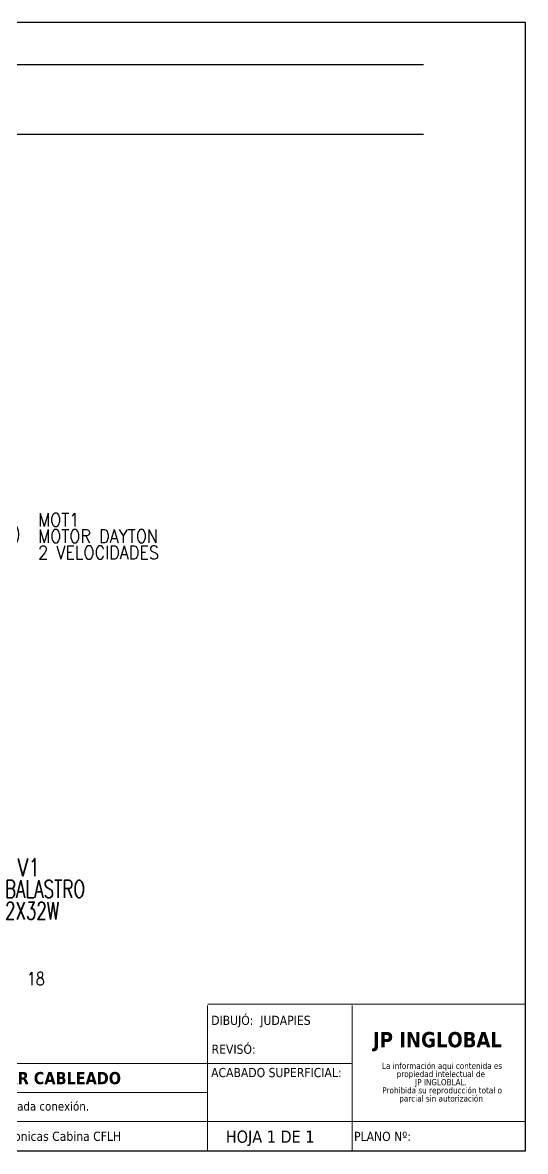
# Model space of a CAD drawing. Header units: millimetres. Extents: x 123.5 to 144.3, y 105.4 to 121.6.
# Drawn here: x 137.03 to 144.26, y 105.39 to 121.59 of the extents above; entities that cross this region are included whole.
import ezdxf
from ezdxf.enums import TextEntityAlignment as Align

# ---------------------------------------------------------------- set-up
doc = ezdxf.new("R2010")
doc.units = ezdxf.units.MM
doc.linetypes.add('CENTERX2', pattern=[20.32, 12.7, -2.54, 2.54, -2.54])
for name, color, linetype in [('BLK_12AWG', 7, 'Continuous'), ('CONTORNO', 179, 'Continuous'), ('DESC', 250, 'Continuous'), ('SYMS', 7, 'Continuous'), ('TAGS', 250, 'Continuous'), ('TERMS', 250, 'Continuous')]:
    doc.layers.add(name, color=color, linetype=linetype)
doc.layers.add('WIRENO', color=7, linetype='Continuous', true_color=0x000000)
doc.styles.add('SLDTEXTSTYLE0', font='tahoma.ttf')
doc.styles.add('SLDTEXTSTYLE1', font='')
doc.styles.add('WD', font='romans.shx')
doc.styles.get('SLDTEXTSTYLE1').set_extended_font_data('Tahoma', bold=True)

# ---------------------------------------------------------------- blocks, each defined once
blk = doc.blocks.new('SW_NOTE_2')
at = {"layer": 'CONTORNO', "color": 0, "char_height": 1.0583, "attachment_point": 2, "style": 'SLDTEXTSTYLE0'}
for s, insert in [('La información aqui contenida es ', (10.29, 1.34)), ('propiedad intelectual de', (10.08, -0.07)), ('JP INGLOBLAL.', (10.1, -1.48)), ('Prohibida su reproducción total o ', (10.3, -2.89)), ('parcial sin autorización', (10.12, -4.3))]:
    blk.add_mtext(s, dxfattribs=dict(at, insert=insert))
blk = doc.blocks.new('VDV1TFL')
for p, q in [((-0.3438, 0.3438), (-0.3438, -0.3438)), ((0.0938, 0.3438), (-0.3438, 0.3438)), ((0.0938, -0.3438), (0.0938, 0.3438)), ((-0.3438, -0.3438), (0.0938, -0.3438))]:
    blk.add_line(p, q)
for centre in [(-0.25, 0.25), (0, 0.25), (-0.25, -0.25), (0, -0.25)]:
    blk.add_circle(centre, 0.0625)
at = {"style": 'WD', "width": 0.7}
for tag, p in [('INST', (-0.1195, 0.5446)), ('LOC', (-0.1195, 0.375)), ('RATING2', (-0.125, -0.1562))]:
    blk.add_attdef(tag, text='', height=0.125, dxfattribs=at).set_placement(p, align=Align.CENTER)
at = {"style": 'WD', "flags": 1}
for tag, p in [('X2TERM04', (-0.25, 0.3125)), ('X2TERM02', (0, 0.3125)), ('X4TERM04', (-0.3125, 0.25)), ('X1TERM02', (0.0625, 0.25)), ('X4TERM03', (-0.3125, -0.25)), ('X1TERM01', (0.0625, -0.25)), ('X8TERM03', (-0.25, -0.3125)), ('X8TERM01', (0, -0.3125))]:
    blk.add_attdef(tag, p, '', height=0.0125, dxfattribs=at)
at = {"linetype": 'Continuous', "style": 'WD', "width": 0.8, "flags": 8}
for tag, p in [('TERM04', (-0.25, 0.25)), ('TERM02', (0, 0.25)), ('TERM03', (-0.25, -0.25)), ('TERM01', (0, -0.25))]:
    blk.add_attdef(tag, text='', height=0.0625, dxfattribs=at).set_placement(p, align=Align.MIDDLE)
at = {"style": 'WD'}
for tag, p, width in [('TAG1', (0.1719, 0.0774), 0.8), ('DESC1', (0.1719, -0.0789), 0.7), ('DESC2', (0.1719, -0.2351), 0.7), ('XREF', (0.1719, -0.3914), 0.7)]:
    blk.add_attdef(tag, p, '', height=0.125, dxfattribs=dict(at, width=width))
at = {"style": 'WD', "width": 0.7}
blk.add_attdef('RATING1', text='', height=0.125, dxfattribs=at).set_placement((-0.125, 0.0625), align=Align.MIDDLE)
at = {"style": 'WD', "flags": 9}
blk.add_attdef('FAMILY', text='', height=0.01, dxfattribs=at).set_placement((-0.1303, -0.0802), align=Align.CENTER)
at = {"linetype": 'Continuous', "style": 'WD', "flags": 9}
blk.add_attdef('ASSYCODE', text='', height=0.01, dxfattribs=at).set_placement((-0.125, -0.125), align=Align.CENTER)
at = {"linetype": 'Continuous', "style": 'WD', "flags": 1}
for tag, p in [('MFG', (-0.125, -0.1096)), ('CAT', (-0.125, -0.0907))]:
    blk.add_attdef(tag, text='', height=0.01, dxfattribs=at).set_placement(p, align=Align.MIDDLE)
blk = doc.blocks.new('HMO13')
blk.add_circle((0, 0), 0.188)
at = {"style": 'WD'}
for tag, p, width in [('INST', (0.381, 0.403), 0.7), ('LOC', (0.381, 0.234), 0.7), ('TAG1', (0.375, 0.077), 0.9), ('DESC1', (0.376, -0.079), 0.9), ('DESC2', (0.376, -0.235), 0.9), ('DESC3', (0.376, -0.391), 0.9), ('RATING3', (0.375, -0.548), 0.8), ('RATING4', (0.375, -0.704), 0.8), ('WDTAGALT', (0.375, -0.875), 0.7)]:
    blk.add_attdef(tag, p, '', height=0.125, dxfattribs=dict(at, width=width))
at = {"style": 'WD', "flags": 1}
for tag, p in [('X0TERM01', (-0.094, 0.162)), ('X4TERM02', (-0.188, 0)), ('X0TERM03', (-0.094, -0.162)), ('X0TERM04', (0.133, -0.133))]:
    blk.add_attdef(tag, p, '', height=0.0125, dxfattribs=at)
at = {"linetype": 'Continuous', "style": 'WD', "flags": 9}
blk.add_attdef('ASSYCODE', text='', height=0.01, dxfattribs=at).set_placement((0, 0.125), align=Align.CENTER)
at = {"style": 'WD', "flags": 9}
blk.add_attdef('FAMILY', text='', height=0.01, dxfattribs=at).set_placement((-0.005, 0.17), align=Align.CENTER)
at = {"linetype": 'Continuous', "style": 'WD', "flags": 1}
for tag, p in [('MFG', (0, 0.14)), ('CAT', (0, 0.159))]:
    blk.add_attdef(tag, text='', height=0.01, dxfattribs=at).set_placement(p, align=Align.MIDDLE)
at = {"style": 'WD', "width": 0.8}
blk.add_attdef('RATING1', text='', height=0.1, dxfattribs=at).set_placement((0, 0), align=Align.CENTER)
blk.add_attdef('RATING2', text='', height=0.1, dxfattribs=at).set_placement((0, -0.031), align=Align.TOP_CENTER)
blk = doc.blocks.new('WD_WNH')
at = {"linetype": 'Continuous', "style": 'WD', "width": 0.8}
blk.add_attdef('WIRENO', text='', height=0.125, dxfattribs=at).set_placement((0, 0.062), align=Align.CENTER)
at = {"style": 'WD', "flags": 1}
for tag, p in [('W01USER', (0, 0.078)), ('W02USER', (0, 0.07)), ('W03USER', (0, 0.062)), ('W04USER', (0, 0.055)), ('W05USER', (0, 0.047)), ('W06USER', (0, 0.039)), ('W07USER', (0, 0.031)), ('W08USER', (0, 0.023)), ('W09USER', (0, 0.016)), ('W10USER', (0, 0.008))]:
    blk.add_attdef(tag, text='', height=0.005, dxfattribs=at).set_placement(p, align=Align.CENTER)

msp = doc.modelspace()

# ---------------------------------------------------------------- linework, layer by layer
at = {"color": 7, "linetype": 'Continuous'}
for p, q in [((144.256, 121.59), (123.506, 121.59)), ((144.256, 105.405), (144.256, 121.59)), ((123.506, 105.405), (144.256, 105.405))]:
    msp.add_line(p, q, dxfattribs=at)
at = {"color": 7, "linetype": 'CENTERX2', "lineweight": 0}
for p in [(144.256, 108.823), (133.462, 105.405)]:
    msp.add_line(p, (144.256, 105.405), dxfattribs=at)
at = {"color": 7, "linetype": 'Continuous', "lineweight": 0}
for p, q in [((139.691, 107.486), (139.691, 105.394)), ((144.254, 107.507), (139.693, 107.505)), ((141.766, 107.486), (141.766, 105.397)), ((141.766, 106.656), (133.465, 106.656)), ((139.691, 106.241), (133.465, 106.241)), ((144.256, 105.826), (133.465, 105.826))]:
    msp.add_line(p, q, dxfattribs=at)
at = {"layer": 'BLK_12AWG'}
for p, q in [((124.418, 120.99), (142.793, 120.99)), ((124.418, 119.99), (142.793, 119.99))]:
    msp.add_line(p, q, dxfattribs=at)

# ---------------------------------------------------------------- block references
at = {"layer": 'CONTORNO', "color": 7, "xscale": 0.083, "yscale": 0.083, "zscale": 0.083}
msp.add_blockref('SW_NOTE_2', (142.204, 106.555), dxfattribs=at)
at = {"layer": 'SYMS'}
ref = msp.add_blockref('HMO13', (136.694, 114.246), dxfattribs=dict(at, xscale=1.5, yscale=1.5, zscale=1.5))
ref.add_attrib('DESC1', 'MOTOR DAYTON', (137.258, 114.128), dxfattribs={"layer": 'DESC', "height": 0.1875, "style": 'WD', "width": 0.9})
ref.add_attrib('DESC2', '2 VELOCIDADES', (137.258, 113.894), dxfattribs={"layer": 'DESC', "height": 0.1875, "style": 'WD', "width": 0.9})
ref.add_attrib('TAG1', 'MOT1', (137.257, 114.362), dxfattribs={"layer": 'TAGS', "height": 0.1875, "style": 'WD', "width": 0.9})
ref = msp.add_blockref('VDV1TFL', (136.439, 109.191), dxfattribs=dict(at, xscale=2, yscale=2, zscale=2))
ref.add_attrib('TERM03', '3', dxfattribs={"layer": 'TERMS', "linetype": 'Continuous', "height": 0.125, "style": 'WD', "width": 0.8, "flags": 8}).set_placement((135.939, 108.691), align=Align.MIDDLE)
ref.add_attrib('DESC1', 'BALASTRO', (136.783, 109.034), dxfattribs={"layer": 'DESC', "height": 0.25, "style": 'WD', "width": 0.7})
ref.add_attrib('DESC2', '2X32W', (136.783, 108.721), dxfattribs={"layer": 'DESC', "height": 0.25, "style": 'WD', "width": 0.7})
ref.add_attrib('TERM04', '4', dxfattribs={"layer": 'TERMS', "linetype": 'Continuous', "height": 0.125, "style": 'WD', "width": 0.8, "flags": 8}).set_placement((135.939, 109.691), align=Align.MIDDLE)
ref.add_attrib('TERM02', '2', dxfattribs={"layer": 'TERMS', "linetype": 'Continuous', "height": 0.125, "style": 'WD', "width": 0.8, "flags": 8}).set_placement((136.439, 109.691), align=Align.MIDDLE)
ref.add_attrib('TERM01', '1', dxfattribs={"layer": 'TERMS', "linetype": 'Continuous', "height": 0.125, "style": 'WD', "width": 0.8, "flags": 8}).set_placement((136.439, 108.691), align=Align.MIDDLE)
ref.add_attrib('TAG1', 'DV1', (136.783, 109.346), dxfattribs={"layer": 'TAGS', "height": 0.25, "style": 'WD', "width": 0.8})
at = {"layer": 'WIRENO'}
ref = msp.add_blockref('WD_WNH', (136.683, 108.06), dxfattribs=dict(at, xscale=1.5, yscale=1.5, zscale=1.5))
ref.add_attrib('WIRENO', '18', dxfattribs={"linetype": 'Continuous', "height": 0.1875, "style": 'WD', "width": 0.8}).set_placement((137.225, 107.966), align=Align.TOP_CENTER)

# ---------------------------------------------------------------- texts
at = {"color": 7, "linetype": 'Continuous', "lineweight": 0, "attachment_point": 1, "style": 'SLDTEXTSTYLE0'}
for s, insert, char_height in [('REVISÓ:', (139.749, 106.927), 0.1318), ('MATERIAL: Cablear de acuerdo a potencia de cada conexión.', (133.505, 106.105), 0.1245), ('\\pi-0.39529,l0.52705,t1.0541;NOMBRE:^IConexiones Electricas y Electronicas Cabina CFLH', (133.515, 105.678), 0.13176), ('HOJA 1 DE 1', (139.953, 105.694), 0.17568), ('PLANO Nº:', (141.795, 105.676), 0.1318)]:
    msp.add_mtext(s, dxfattribs=dict(at, insert=insert, char_height=char_height))
at = {"layer": 'CONTORNO', "color": 7}
for s, insert, char_height, attachment_point, style in [('DIBUJÓ:  JUDAPIES', (139.743, 107.341), 0.13176, 1, 'SLDTEXTSTYLE0'), ('ACABADO SUPERFICIAL:', (139.742, 106.592), 0.13176, 1, 'SLDTEXTSTYLE0'), ('ORGANIZAR Y AJUSTAR CABLEADO', (136.437, 106.534), 0.17568, 2, 'SLDTEXTSTYLE1')]:
    msp.add_mtext(s, dxfattribs=dict(at, insert=insert, char_height=char_height, attachment_point=attachment_point, style=style))
at = {"layer": 'CONTORNO', "insert": (142.067, 107.108), "char_height": 0.2196, "attachment_point": 1, "style": 'SLDTEXTSTYLE1'}
msp.add_mtext('JP INGLOBAL', dxfattribs=at)

doc.saveas('drawing.dxf')
